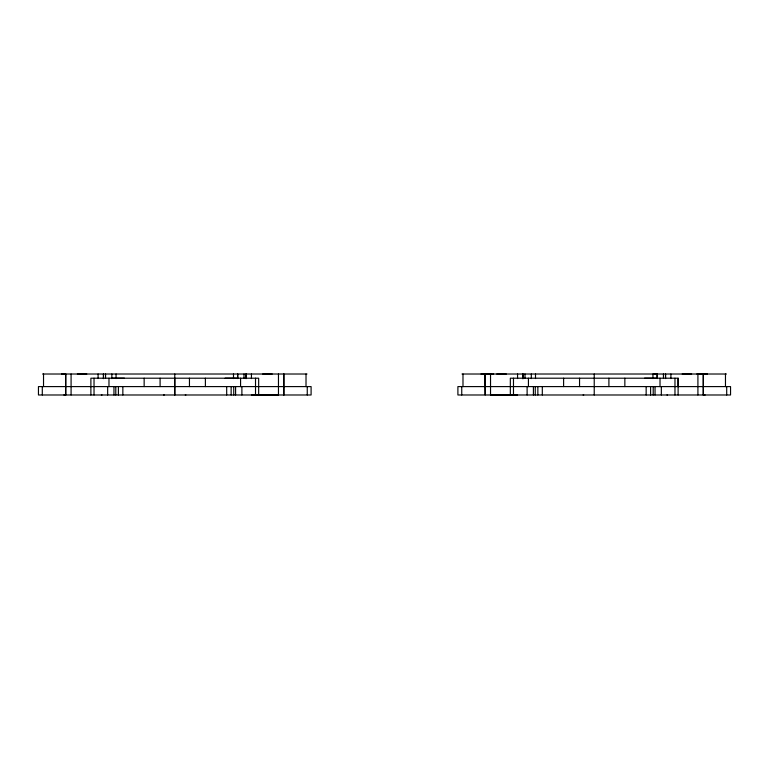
<?xml version="1.0" encoding="UTF-8"?>
<svg xmlns="http://www.w3.org/2000/svg" width="769" height="769" viewBox="0 0 769 769"><rect width="100%" height="100%" fill="white"/><g stroke="black" fill="none" stroke-linecap="round" stroke-linejoin="round"><path stroke-width="1.15" d="M63.875 394.987L65.711 394.987L65.711 374.013L61.52 374.013M71.084 394.978L71.084 374.013M90.886 394.987L90.886 378.204L258.663 378.204L258.663 394.987M94.029 394.987L94.029 378.204M98.096 378.588L98.096 374.022M107.66 394.987L107.66 386.596M113.956 394.987L113.956 386.596M115.792 394.987L115.792 386.596M116.052 378.588L116.052 374.013M118.397 394.987L118.397 386.596M122.848 394.987L122.848 386.596M174.774 374.022L174.774 394.987L174.774 378.204M189.453 386.596L189.453 378.204M205.39 386.596L205.39 378.204M237.688 378.588L237.688 374.013L237.688 378.204L225.115 378.194M240.572 386.596L240.572 378.204M255.519 378.204L255.519 394.987M306.014 386.596L306.014 374.013M307.254 394.987L307.254 386.596M485.172 374.013L485.172 394.978L484.845 374.013M490.535 374.013L490.535 394.978L517.556 394.987M510.337 394.987L510.337 378.204L678.114 378.204L678.114 394.987M513.481 394.987L513.481 378.204M517.556 378.588L517.556 374.022M522.92 378.588L522.92 374.013L522.92 378.771M527.111 394.987L527.111 386.596M533.407 394.987L533.407 386.596M535.253 394.987L535.253 386.596M535.503 378.588L535.503 374.013M537.858 394.987L537.858 386.596M542.308 394.987L542.308 386.596M608.904 386.596L608.904 378.204M624.851 386.596L624.851 378.204M657.149 378.588L657.149 374.013L652.948 374.013L652.948 378.588M660.023 386.596L660.023 378.204M665.531 378.213L665.531 374.013L665.531 378.588M678.114 378.204L678.114 386.596L457.901 386.596L457.901 394.987L730.55 394.987L730.55 386.596L678.085 386.596M705.125 394.987L703.289 394.987L703.289 374.013L707.48 374.013M725.475 386.596L725.475 374.013M726.705 394.987L726.705 386.596M491.622 374.013L480.971 374.013M696.829 374.013L703.606 374.013M686.092 374.022L686.89 374.013M262.748 374.022L272.168 374.013M42.555 374.013L306.994 374.013M462.006 374.013L726.445 374.013M682.199 374.022L691.629 374.013M111.861 378.204L124.434 378.194M90.886 386.596L311.099 386.596L311.099 394.987L38.45 394.987L38.45 386.596L91.05 386.596M101.364 394.978L102.008 394.978M163.643 394.987L164.287 394.987M185.262 394.978L185.896 394.978M251.444 394.987L278.465 394.978L278.465 374.013M583.104 394.978L583.738 394.978M666.992 394.978L667.473 394.987M705.875 374.013L707.105 374.013M496.832 374.013L506.252 374.022M77.371 374.013L86.801 374.022M644.566 378.194L657.149 378.204L657.149 374.013M492.756 374.013L493.554 374.022M501.561 374.013L502.368 374.022M703.289 374.013L703.289 394.978M697.916 374.013L697.916 394.978M674.971 378.204L674.971 394.987M670.904 374.022L670.904 378.588M663.436 374.013L663.436 378.204M661.34 386.596L661.34 394.987M655.044 386.596L655.044 394.987M653.208 386.596L653.208 394.987M650.603 386.596L650.603 394.987M646.152 386.596L646.152 394.987M594.226 374.022L594.226 394.987M579.547 378.204L579.547 386.596M563.61 378.204L563.61 386.596M531.312 374.013L531.312 378.588M528.428 378.204L528.428 386.596M525.016 374.013L525.016 378.204M462.986 374.013L462.986 386.596M461.746 386.596L461.746 394.987M251.444 374.022L251.444 378.588M243.984 374.013L243.984 378.204M241.889 386.596L241.889 394.987M235.593 386.596L235.593 394.987M233.747 386.596L233.747 394.987M233.497 374.013L233.497 378.588M231.142 386.596L231.142 394.987M226.692 386.596L226.692 394.987M160.096 378.204L160.096 386.596M144.149 378.204L144.149 386.596M111.851 374.013L111.851 378.588M108.977 378.204L108.977 386.596M105.564 374.013L105.564 378.204M65.711 374.013L65.711 394.987M43.525 374.013L43.525 386.596M42.295 386.596L42.295 394.987M103.469 374.022L103.469 378.588L103.469 374.013M246.08 374.013L246.08 378.588L246.08 374.013M283.828 374.013L283.828 394.987L283.828 374.013"/></g></svg>
